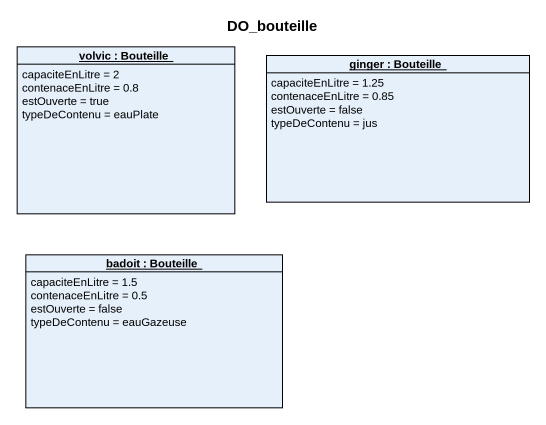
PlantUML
@startuml
title DO_bouteille
hide circle
hide empty members
object "volvic : Bouteille" as volvic {
  capaciteEnLitre = 2
  contenaceEnLitre = 0.8
  estOuverte = true
  typeDeContenu = eauPlate
}
object "ginger : Bouteille" as ginger {
  capaciteEnLitre = 1.25
  contenaceEnLitre = 0.85
  estOuverte = false
  typeDeContenu = jus
}
object "badoit : Bouteille" as badoit {
  capaciteEnLitre = 1.5
  contenaceEnLitre = 0.5
  estOuverte = false
  typeDeContenu = eauGazeuse
}
@enduml
